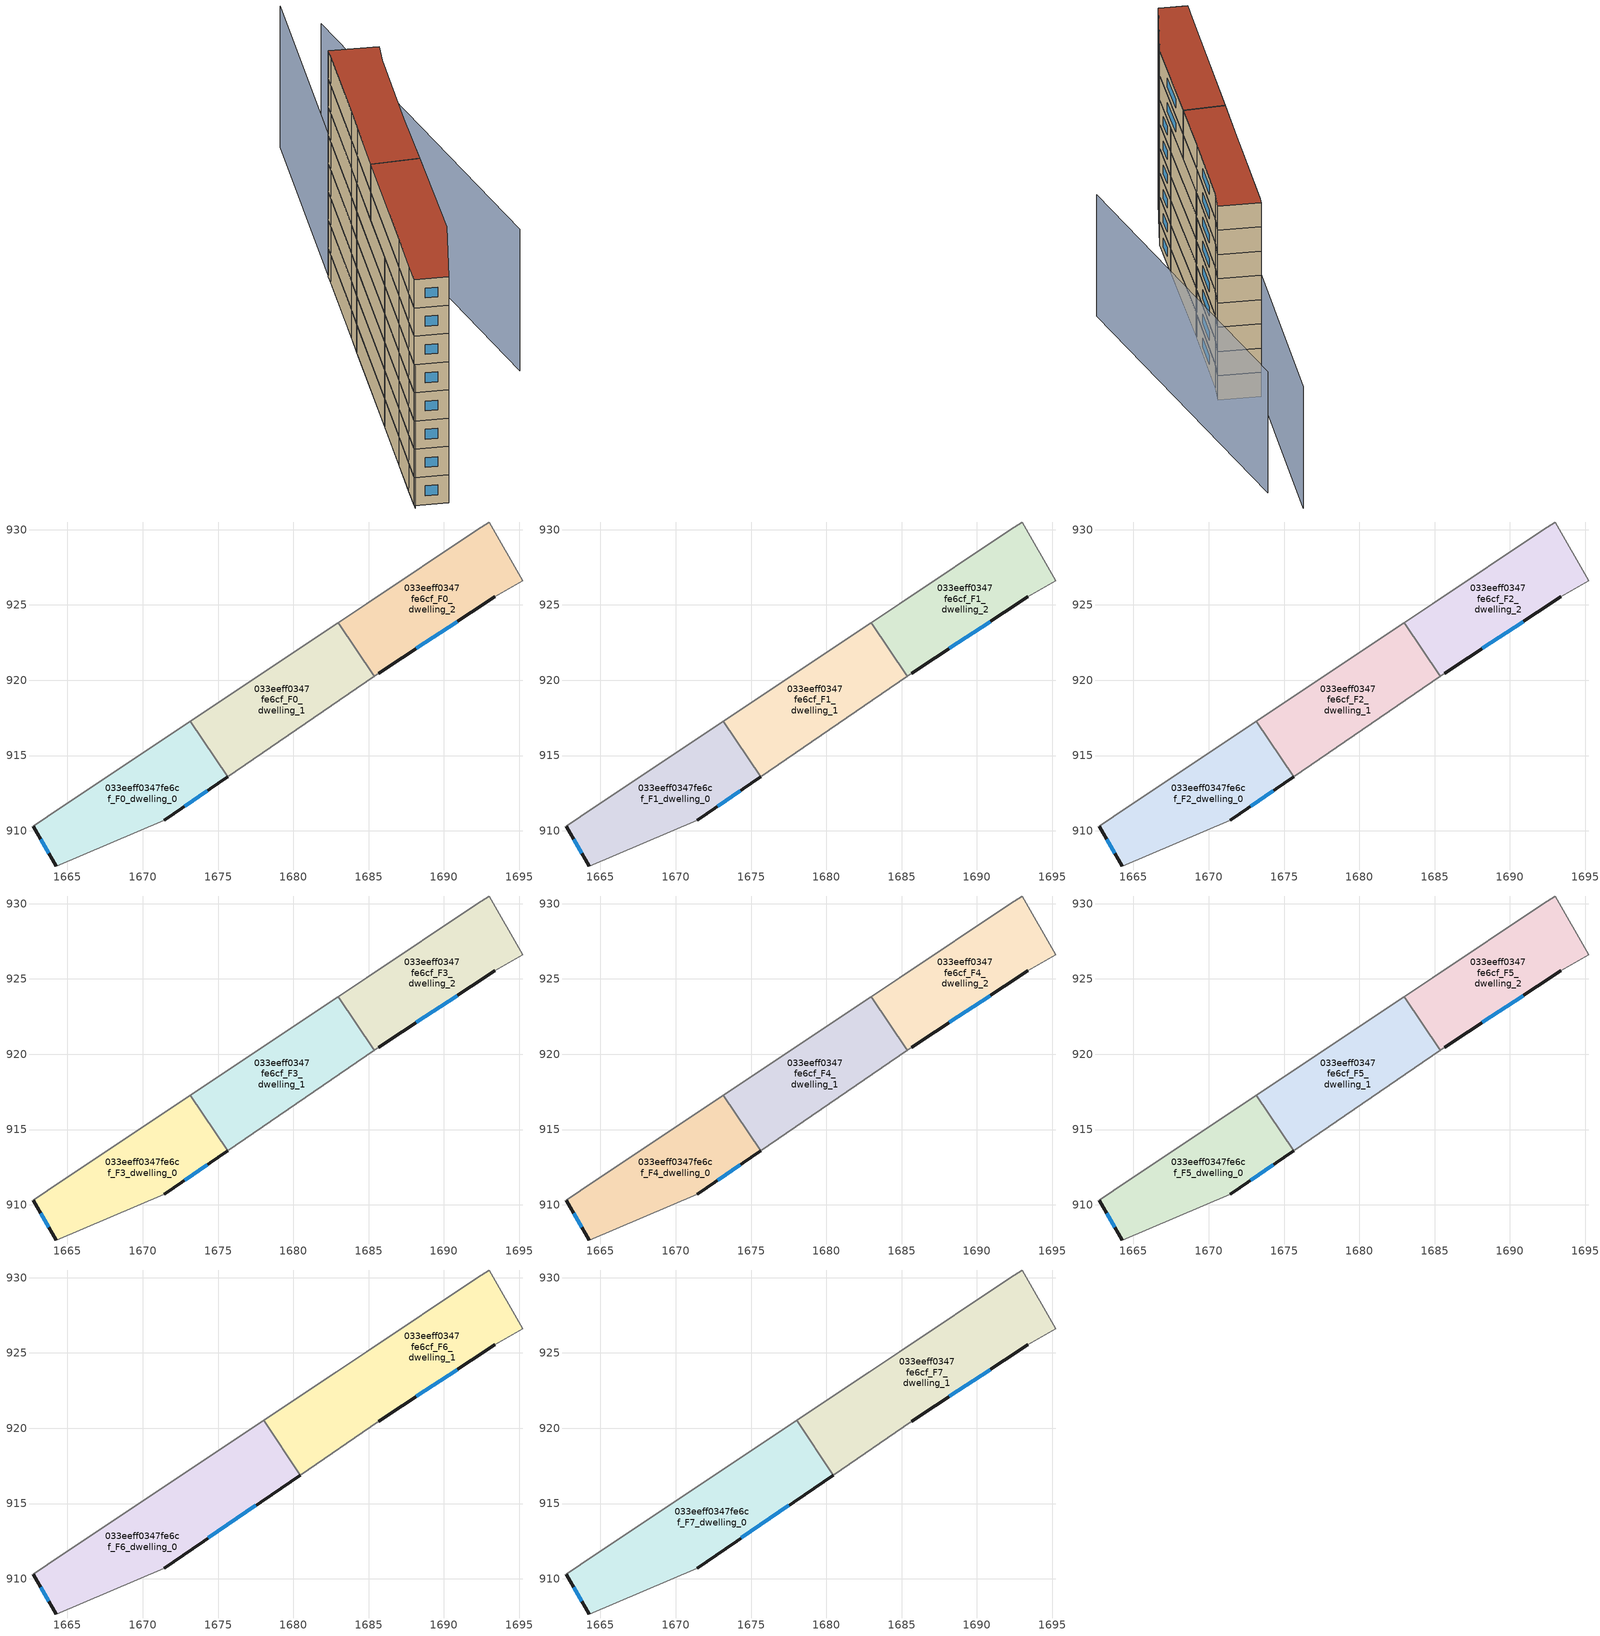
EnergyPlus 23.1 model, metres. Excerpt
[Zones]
033eeff0347fe6cf_F0_dwelling_0
 floor ground (EU_floor_Construction): 1673.15,917.27 1675.66,913.61 1671.42,910.71 1664.25,907.67 1662.72,910.32 1664.6,911.57 1668.04,913.87 z0
 wall outside (EU_wall_Construction): 1671.42,910.71 1675.66,913.61 / 1662.72,910.32 1664.25,907.67 z0:3
 wall adiabatic (EU_wall_Construction): 1673.15,917.27 1668.04,913.87 1664.6,911.57 1662.72,910.32 / 1664.25,907.67 1671.42,910.71 z0:3
 wall to 033eeff0347fe6cf_F0_dwelling_1 (EU_wall_Construction): 1675.66,913.61 1673.15,917.27 z0:3
 window (EU_Window_Construction): 1672.8,911.65 1674.28,912.67 / 1663.22,909.46 1663.76,908.53 z0.98:2.02
033eeff0347fe6cf_F0_dwelling_1
 floor ground (EU_floor_Construction): 1682.97,923.81 1685.39,920.27 1675.66,913.61 1673.15,917.27 z0
 wall to 033eeff0347fe6cf_F0_dwelling_2 (EU_wall_Construction): 1685.39,920.27 1682.97,923.81 z0:3
 wall adiabatic (EU_wall_Construction): 1675.66,913.61 1685.39,920.27 / 1682.97,923.81 1673.15,917.27 z0:3
033eeff0347fe6cf_F0_dwelling_2
 floor ground (EU_floor_Construction): 1693,930.51 1695.24,926.6 1693.38,925.56 1685.66,920.46 1685.39,920.27 1682.97,923.81 1684.86,925.08 1692.21,929.98 z0
 wall outside (EU_wall_Construction): 1685.66,920.46 1693.38,925.56 z0:3
 wall adiabatic (EU_wall_Construction): 1693.38,925.56 1695.24,926.6 1693,930.51 1692.21,929.98 1684.86,925.08 1682.97,923.81 / 1685.39,920.27 1685.66,920.46 z0:3
 window (EU_Window_Construction): 1688.17,922.12 1690.87,923.9 z0.98:2.02
033eeff0347fe6cf_F1_dwelling_0
 floor to 033eeff0347fe6cf_F0_dwelling_0 (EU_floor_Construction): 1673.15,917.27 1675.66,913.61 1671.42,910.71 1664.25,907.67 1662.72,910.32 1664.6,911.57 1668.04,913.87 z3
 wall outside (EU_wall_Construction): 1671.42,910.71 1675.66,913.61 / 1662.72,910.32 1664.25,907.67 z3:6
 wall adiabatic (EU_wall_Construction): 1673.15,917.27 1668.04,913.87 1664.6,911.57 1662.72,910.32 / 1664.25,907.67 1671.42,910.71 z3:6
 wall to 033eeff0347fe6cf_F1_dwelling_1 (EU_wall_Construction): 1675.66,913.61 1673.15,917.27 z3:6
 window (EU_Window_Construction): 1672.8,911.65 1674.28,912.67 / 1663.22,909.46 1663.76,908.53 z3.98:5.02
033eeff0347fe6cf_F1_dwelling_1
 floor to 033eeff0347fe6cf_F0_dwelling_1 (EU_floor_Construction): 1682.97,923.81 1685.39,920.27 1675.66,913.61 1673.15,917.27 z3
 wall to 033eeff0347fe6cf_F1_dwelling_2 (EU_wall_Construction): 1685.39,920.27 1682.97,923.81 z3:6
 wall adiabatic (EU_wall_Construction): 1675.66,913.61 1685.39,920.27 / 1682.97,923.81 1673.15,917.27 z3:6
033eeff0347fe6cf_F1_dwelling_2
 floor to 033eeff0347fe6cf_F0_dwelling_2 (EU_floor_Construction): 1693,930.51 1695.24,926.6 1693.38,925.56 1685.66,920.46 1685.39,920.27 1682.97,923.81 1684.86,925.08 1692.21,929.98 z3
 wall outside (EU_wall_Construction): 1685.66,920.46 1693.38,925.56 z3:6
 wall adiabatic (EU_wall_Construction): 1693.38,925.56 1695.24,926.6 1693,930.51 1692.21,929.98 1684.86,925.08 1682.97,923.81 / 1685.39,920.27 1685.66,920.46 z3:6
 window (EU_Window_Construction): 1688.17,922.12 1690.87,923.9 z3.98:5.02
033eeff0347fe6cf_F2_dwelling_0
 floor to 033eeff0347fe6cf_F1_dwelling_0 (EU_floor_Construction): 1673.15,917.27 1675.66,913.61 1671.42,910.71 1664.25,907.67 1662.72,910.32 1664.6,911.57 1668.04,913.87 z6
 wall outside (EU_wall_Construction): 1671.42,910.71 1675.66,913.61 / 1662.72,910.32 1664.25,907.67 z6:9
 wall adiabatic (EU_wall_Construction): 1673.15,917.27 1668.04,913.87 1664.6,911.57 1662.72,910.32 / 1664.25,907.67 1671.42,910.71 z6:9
 wall to 033eeff0347fe6cf_F2_dwelling_1 (EU_wall_Construction): 1675.66,913.61 1673.15,917.27 z6:9
 window (EU_Window_Construction): 1672.8,911.65 1674.28,912.67 / 1663.22,909.46 1663.76,908.53 z6.98:8.02
033eeff0347fe6cf_F2_dwelling_1
 floor to 033eeff0347fe6cf_F1_dwelling_1 (EU_floor_Construction): 1682.97,923.81 1685.39,920.27 1675.66,913.61 1673.15,917.27 z6
 wall to 033eeff0347fe6cf_F2_dwelling_2 (EU_wall_Construction): 1685.39,920.27 1682.97,923.81 z6:9
 wall adiabatic (EU_wall_Construction): 1675.66,913.61 1685.39,920.27 / 1682.97,923.81 1673.15,917.27 z6:9
033eeff0347fe6cf_F2_dwelling_2
 floor to 033eeff0347fe6cf_F1_dwelling_2 (EU_floor_Construction): 1693,930.51 1695.24,926.6 1693.38,925.56 1685.66,920.46 1685.39,920.27 1682.97,923.81 1684.86,925.08 1692.21,929.98 z6
 wall outside (EU_wall_Construction): 1685.66,920.46 1693.38,925.56 z6:9
 wall adiabatic (EU_wall_Construction): 1693.38,925.56 1695.24,926.6 1693,930.51 1692.21,929.98 1684.86,925.08 1682.97,923.81 / 1685.39,920.27 1685.66,920.46 z6:9
 window (EU_Window_Construction): 1688.17,922.12 1690.87,923.9 z6.98:8.02
033eeff0347fe6cf_F3_dwelling_0
 floor to 033eeff0347fe6cf_F2_dwelling_0 (EU_floor_Construction): 1673.15,917.27 1675.66,913.61 1671.42,910.71 1664.25,907.67 1662.72,910.32 1664.6,911.57 1668.04,913.87 z9
 wall outside (EU_wall_Construction): 1671.42,910.71 1675.66,913.61 / 1662.72,910.32 1664.25,907.67 z9:12
 wall adiabatic (EU_wall_Construction): 1673.15,917.27 1668.04,913.87 1664.6,911.57 1662.72,910.32 / 1664.25,907.67 1671.42,910.71 z9:12
 wall to 033eeff0347fe6cf_F3_dwelling_1 (EU_wall_Construction): 1675.66,913.61 1673.15,917.27 z9:12
 window (EU_Window_Construction): 1672.8,911.65 1674.28,912.67 / 1663.22,909.46 1663.76,908.53 z9.98:11.02
033eeff0347fe6cf_F3_dwelling_1
 floor to 033eeff0347fe6cf_F2_dwelling_1 (EU_floor_Construction): 1682.97,923.81 1685.39,920.27 1675.66,913.61 1673.15,917.27 z9
 wall to 033eeff0347fe6cf_F3_dwelling_2 (EU_wall_Construction): 1685.39,920.27 1682.97,923.81 z9:12
 wall adiabatic (EU_wall_Construction): 1675.66,913.61 1685.39,920.27 / 1682.97,923.81 1673.15,917.27 z9:12
033eeff0347fe6cf_F3_dwelling_2
 floor to 033eeff0347fe6cf_F2_dwelling_2 (EU_floor_Construction): 1693,930.51 1695.24,926.6 1693.38,925.56 1685.66,920.46 1685.39,920.27 1682.97,923.81 1684.86,925.08 1692.21,929.98 z9
 wall outside (EU_wall_Construction): 1685.66,920.46 1693.38,925.56 z9:12
 wall adiabatic (EU_wall_Construction): 1693.38,925.56 1695.24,926.6 1693,930.51 1692.21,929.98 1684.86,925.08 1682.97,923.81 / 1685.39,920.27 1685.66,920.46 z9:12
 window (EU_Window_Construction): 1688.17,922.12 1690.87,923.9 z9.98:11.02
033eeff0347fe6cf_F4_dwelling_0
 floor to 033eeff0347fe6cf_F3_dwelling_0 (EU_floor_Construction): 1673.15,917.27 1675.66,913.61 1671.42,910.71 1664.25,907.67 1662.72,910.32 1664.6,911.57 1668.04,913.87 z12
 wall outside (EU_wall_Construction): 1671.42,910.71 1675.66,913.61 / 1662.72,910.32 1664.25,907.67 z12:15
 wall adiabatic (EU_wall_Construction): 1673.15,917.27 1668.04,913.87 1664.6,911.57 1662.72,910.32 / 1664.25,907.67 1671.42,910.71 z12:15
 wall to 033eeff0347fe6cf_F4_dwelling_1 (EU_wall_Construction): 1675.66,913.61 1673.15,917.27 z12:15
 window (EU_Window_Construction): 1672.8,911.65 1674.28,912.67 / 1663.22,909.46 1663.76,908.53 z12.98:14.02
033eeff0347fe6cf_F4_dwelling_1
 floor to 033eeff0347fe6cf_F3_dwelling_1 (EU_floor_Construction): 1682.97,923.81 1685.39,920.27 1675.66,913.61 1673.15,917.27 z12
 wall to 033eeff0347fe6cf_F4_dwelling_2 (EU_wall_Construction): 1685.39,920.27 1682.97,923.81 z12:15
 wall adiabatic (EU_wall_Construction): 1675.66,913.61 1685.39,920.27 / 1682.97,923.81 1673.15,917.27 z12:15
033eeff0347fe6cf_F4_dwelling_2
 floor to 033eeff0347fe6cf_F3_dwelling_2 (EU_floor_Construction): 1693,930.51 1695.24,926.6 1693.38,925.56 1685.66,920.46 1685.39,920.27 1682.97,923.81 1684.86,925.08 1692.21,929.98 z12
 wall outside (EU_wall_Construction): 1685.66,920.46 1693.38,925.56 z12:15
 wall adiabatic (EU_wall_Construction): 1693.38,925.56 1695.24,926.6 1693,930.51 1692.21,929.98 1684.86,925.08 1682.97,923.81 / 1685.39,920.27 1685.66,920.46 z12:15
 window (EU_Window_Construction): 1688.17,922.12 1690.87,923.9 z12.98:14.02
033eeff0347fe6cf_F5_dwelling_0
 floor to 033eeff0347fe6cf_F4_dwelling_0 (EU_floor_Construction): 1673.15,917.27 1675.66,913.61 1671.42,910.71 1664.25,907.67 1662.72,910.32 1664.6,911.57 1668.04,913.87 z15
 wall outside (EU_wall_Construction): 1671.42,910.71 1675.66,913.61 / 1662.72,910.32 1664.25,907.67 z15:18
 wall adiabatic (EU_wall_Construction): 1673.15,917.27 1668.04,913.87 1664.6,911.57 1662.72,910.32 / 1664.25,907.67 1671.42,910.71 z15:18
 wall to 033eeff0347fe6cf_F5_dwelling_1 (EU_wall_Construction): 1675.66,913.61 1673.15,917.27 z15:18
 window (EU_Window_Construction): 1672.8,911.65 1674.28,912.67 / 1663.22,909.46 1663.76,908.53 z15.98:17.02
033eeff0347fe6cf_F5_dwelling_1
 floor to 033eeff0347fe6cf_F4_dwelling_1 (EU_floor_Construction): 1682.97,923.81 1685.39,920.27 1675.66,913.61 1673.15,917.27 z15
 wall to 033eeff0347fe6cf_F5_dwelling_2 (EU_wall_Construction): 1685.39,920.27 1682.97,923.81 z15:18
 wall adiabatic (EU_wall_Construction): 1675.66,913.61 1685.39,920.27 / 1682.97,923.81 1673.15,917.27 z15:18
033eeff0347fe6cf_F5_dwelling_2
 floor to 033eeff0347fe6cf_F4_dwelling_2 (EU_floor_Construction): 1693,930.51 1695.24,926.6 1693.38,925.56 1685.66,920.46 1685.39,920.27 1682.97,923.81 1684.86,925.08 1692.21,929.98 z15
 wall outside (EU_wall_Construction): 1685.66,920.46 1693.38,925.56 z15:18
 wall adiabatic (EU_wall_Construction): 1693.38,925.56 1695.24,926.6 1693,930.51 1692.21,929.98 1684.86,925.08 1682.97,923.81 / 1685.39,920.27 1685.66,920.46 z15:18
 window (EU_Window_Construction): 1688.17,922.12 1690.87,923.9 z15.98:17.02
033eeff0347fe6cf_F6_dwelling_0
 floor to 033eeff0347fe6cf_F5_dwelling_0 (EU_floor_Construction): 1673.15,917.27 1675.66,913.61 1671.42,910.71 1664.25,907.67 1662.72,910.32 1664.6,911.57 1668.04,913.87 z18
 floor to 033eeff0347fe6cf_F5_dwelling_1 (EU_floor_Construction): 1678.04,920.53 1680.46,916.9 1675.66,913.61 1673.15,917.27 z18
 wall outside (EU_wall_Construction): 1671.42,910.71 1680.46,916.89 / 1662.72,910.32 1664.25,907.67 z18:21
 wall adiabatic (EU_wall_Construction): 1678.04,920.53 1668.04,913.87 1664.6,911.57 1662.72,910.32 / 1664.25,907.67 1671.42,910.71 z18:21
 wall to 033eeff0347fe6cf_F6_dwelling_1 (EU_wall_Construction): 1680.46,916.89 1678.04,920.53 z18:21
 window (EU_Window_Construction): 1674.36,912.72 1677.52,914.88 / 1663.22,909.46 1663.76,908.53 z18.98:20.02
033eeff0347fe6cf_F6_dwelling_1
 floor to 033eeff0347fe6cf_F5_dwelling_1 (EU_floor_Construction): 1682.97,923.81 1685.39,920.27 1680.46,916.9 1678.04,920.53 1682.89,923.76 1682.91,923.77 z18
 floor to 033eeff0347fe6cf_F5_dwelling_2 (EU_floor_Construction): 1693,930.51 1695.24,926.6 1693.38,925.56 1685.66,920.46 1685.39,920.27 1682.97,923.81 1684.86,925.08 1692.21,929.98 z18
 wall outside (EU_wall_Construction): 1685.66,920.46 1693.38,925.56 z18:21
 wall adiabatic (EU_wall_Construction): 1693.38,925.56 1695.24,926.6 1693,930.51 1692.21,929.98 1684.86,925.08 1682.89,923.76 1678.04,920.53 / 1680.46,916.89 1685.66,920.46 z18:21
 window (EU_Window_Construction): 1688.17,922.12 1690.87,923.9 z18.98:20.02
033eeff0347fe6cf_F7_dwelling_0
 floor to 033eeff0347fe6cf_F6_dwelling_0 (EU_floor_Construction): 1678.04,920.53 1680.46,916.89 1671.42,910.71 1664.25,907.67 1662.72,910.32 1664.6,911.57 1668.04,913.87 z21
 wall outside (EU_wall_Construction): 1671.42,910.71 1680.46,916.89 / 1662.72,910.32 1664.25,907.67 z21:24
 wall adiabatic (EU_wall_Construction): 1678.04,920.53 1668.04,913.87 1664.6,911.57 1662.72,910.32 / 1664.25,907.67 1671.42,910.71 z21:24
 wall to 033eeff0347fe6cf_F7_dwelling_1 (EU_wall_Construction): 1680.46,916.89 1678.04,920.53 z21:24
 window (EU_Window_Construction): 1674.36,912.72 1677.52,914.88 / 1663.22,909.46 1663.76,908.53 z21.98:23.02
 roof outside (EU_roof_Construction): 1680.46,916.89 1678.04,920.53 1668.04,913.87 1664.6,911.57 1662.72,910.32 1664.25,907.67 1671.42,910.71 z24
033eeff0347fe6cf_F7_dwelling_1
 floor to 033eeff0347fe6cf_F6_dwelling_1 (EU_floor_Construction): 1693,930.51 1695.24,926.6 1693.38,925.56 1685.66,920.46 1680.46,916.89 1678.04,920.53 1682.89,923.76 1684.86,925.08 1692.21,929.98 z21
 wall outside (EU_wall_Construction): 1685.66,920.46 1693.38,925.56 z21:24
 wall adiabatic (EU_wall_Construction): 1693.38,925.56 1695.24,926.6 1693,930.51 1692.21,929.98 1684.86,925.08 1682.89,923.76 1678.04,920.53 / 1680.46,916.89 1685.66,920.46 z21:24
 window (EU_Window_Construction): 1688.17,922.12 1690.87,923.9 z21.98:23.02
 roof outside (EU_roof_Construction): 1693.38,925.56 1695.24,926.6 1693,930.51 1692.21,929.98 1684.86,925.08 1682.89,923.76 1678.04,920.53 1680.46,916.89 1685.66,920.46 z24
shading: 1674.59,912.88 1687.91,921.99 / 1685.68,909.49 1708.96,937.57 / 1710.17,941.93 1662.43,910.12 z0:15
[Building]
EU S2 Campaign: North Axis=0; Terrain=City; Solar Distribution=FullExterior
[Site:Location]
Bologna: Latitude=44.5; Longitude=11.25; Time Zone=1; Elevation=37
[SizingPeriod:WeatherFileDays]
AnnualSizingPeriod: Begin Month=1; Begin Day of Month=1; End Month=12; End Day of Month=31; Day of Week for Start Day=Monday; Use Weather File Daylight Saving Period=No; Use Weather File Rain and Snow Indicators=No
[MATERIAL]
EU_InternalMass_Material: Roughness=MediumRough; Thickness=0.1; Conductivity=1; Density=1800; Specific Heat=900; Thermal Absorptance=0.9; Solar Absorptance=0.7; Visible Absorptance=0.7
[MATERIAL:NOMASS] Roughness=MediumRough; Thermal Absorptance=0.9; Solar Absorptance=0.7; Visible Absorptance=0.7
Name | Thermal Resistance
EU_wall_NoMass | 0.905828
EU_roof_NoMass | 0.37593
EU_floor_NoMass | 0.67114
[WINDOWMATERIAL:SIMPLEGLAZINGSYSTEM]
EU_Window_SimpleGlazing: UFactor=4.52486; Solar Heat Gain Coefficient=0.85; Visible Transmittance=0.85
[CONSTRUCTION]
EU_wall_Construction: EU_wall_NoMass
EU_roof_Construction: EU_roof_NoMass
EU_floor_Construction: EU_floor_NoMass
EU_Window_Construction: EU_Window_SimpleGlazing
EU_InternalMass_Construction: EU_InternalMass_Material
[ZONE] Type=1; Multiplier=1; Ceiling Height=autocalculate; Floor Area=autocalculate; Part of Total Floor Area=Yes
Name | Volume
033eeff0347fe6cf_F0_dwelling_0; 033eeff0347fe6cf_F1_dwelling_0; 033eeff0347fe6cf_F2_dwelling_0; 033eeff0347fe6cf_F3_dwelling_0; 033eeff0347fe6cf_F4_dwelling_0; 033eeff0347fe6cf_F5_dwelling_0 | 154.315
033eeff0347fe6cf_F6_dwelling_0; 033eeff0347fe6cf_F7_dwelling_0 | 231.458
033eeff0347fe6cf_F0_dwelling_1; 033eeff0347fe6cf_F1_dwelling_1; 033eeff0347fe6cf_F2_dwelling_1; 033eeff0347fe6cf_F3_dwelling_1; 033eeff0347fe6cf_F4_dwelling_1; 033eeff0347fe6cf_F5_dwelling_1 | 154.299
033eeff0347fe6cf_F6_dwelling_1; 033eeff0347fe6cf_F7_dwelling_1 | 231.469
033eeff0347fe6cf_F0_dwelling_2; 033eeff0347fe6cf_F1_dwelling_2; 033eeff0347fe6cf_F2_dwelling_2; 033eeff0347fe6cf_F3_dwelling_2; 033eeff0347fe6cf_F4_dwelling_2; 033eeff0347fe6cf_F5_dwelling_2 | 154.31
[INTERNALMASS] Construction=EU_InternalMass_Construction
Name | Zone or ZoneList | Surface Area
033eeff0347fe6cf_F0_dwelling_0_EU_InternalMass | 033eeff0347fe6cf_F0_dwelling_0 | 51.4382
033eeff0347fe6cf_F0_dwelling_1_EU_InternalMass | 033eeff0347fe6cf_F0_dwelling_1 | 51.4327
033eeff0347fe6cf_F0_dwelling_2_EU_InternalMass | 033eeff0347fe6cf_F0_dwelling_2 | 51.4366
033eeff0347fe6cf_F1_dwelling_0_EU_InternalMass | 033eeff0347fe6cf_F1_dwelling_0 | 51.4382
033eeff0347fe6cf_F1_dwelling_1_EU_InternalMass | 033eeff0347fe6cf_F1_dwelling_1 | 51.4327
033eeff0347fe6cf_F1_dwelling_2_EU_InternalMass | 033eeff0347fe6cf_F1_dwelling_2 | 51.4366
033eeff0347fe6cf_F2_dwelling_0_EU_InternalMass | 033eeff0347fe6cf_F2_dwelling_0 | 51.4382
033eeff0347fe6cf_F2_dwelling_1_EU_InternalMass | 033eeff0347fe6cf_F2_dwelling_1 | 51.4327
033eeff0347fe6cf_F2_dwelling_2_EU_InternalMass | 033eeff0347fe6cf_F2_dwelling_2 | 51.4366
033eeff0347fe6cf_F3_dwelling_0_EU_InternalMass | 033eeff0347fe6cf_F3_dwelling_0 | 51.4382
033eeff0347fe6cf_F3_dwelling_1_EU_InternalMass | 033eeff0347fe6cf_F3_dwelling_1 | 51.4327
033eeff0347fe6cf_F3_dwelling_2_EU_InternalMass | 033eeff0347fe6cf_F3_dwelling_2 | 51.4366
033eeff0347fe6cf_F4_dwelling_0_EU_InternalMass | 033eeff0347fe6cf_F4_dwelling_0 | 51.4382
033eeff0347fe6cf_F4_dwelling_1_EU_InternalMass | 033eeff0347fe6cf_F4_dwelling_1 | 51.4327
033eeff0347fe6cf_F4_dwelling_2_EU_InternalMass | 033eeff0347fe6cf_F4_dwelling_2 | 51.4366
033eeff0347fe6cf_F5_dwelling_0_EU_InternalMass | 033eeff0347fe6cf_F5_dwelling_0 | 51.4382
033eeff0347fe6cf_F5_dwelling_1_EU_InternalMass | 033eeff0347fe6cf_F5_dwelling_1 | 51.4327
033eeff0347fe6cf_F5_dwelling_2_EU_InternalMass | 033eeff0347fe6cf_F5_dwelling_2 | 51.4366
033eeff0347fe6cf_F6_dwelling_0_EU_InternalMass | 033eeff0347fe6cf_F6_dwelling_0 | 77.153
033eeff0347fe6cf_F6_dwelling_1_EU_InternalMass | 033eeff0347fe6cf_F6_dwelling_1 | 77.1562
033eeff0347fe6cf_F7_dwelling_0_EU_InternalMass | 033eeff0347fe6cf_F7_dwelling_0 | 77.153
033eeff0347fe6cf_F7_dwelling_1_EU_InternalMass | 033eeff0347fe6cf_F7_dwelling_1 | 77.1562
[OTHEREQUIPMENT] Fuel Type=Electricity; Design Level Calculation Method=Watts/Area; Power per Zone Floor Area=1; Fraction Latent=0; Fraction Radiant=0; Fraction Lost=0; Carbon Dioxide Generation Rate=0; EndUse Subcategory=EU_Step8_InternalGains
Name | Zone or ZoneList or Space or SpaceList | Schedule
EU_Step8_InternalGain_033eeff0347fe6cf_F0_dwelling_0_f000 | 033eeff0347fe6cf_F0_dwelling_0 | EU_Step8_GainSchedule_033eeff0347fe6cf_F0_dwelling_0_f000
EU_Step8_InternalGain_033eeff0347fe6cf_F0_dwelling_1_f000 | 033eeff0347fe6cf_F0_dwelling_1 | EU_Step8_GainSchedule_033eeff0347fe6cf_F0_dwelling_1_f000
EU_Step8_InternalGain_033eeff0347fe6cf_F0_dwelling_2_f000 | 033eeff0347fe6cf_F0_dwelling_2 | EU_Step8_GainSchedule_033eeff0347fe6cf_F0_dwelling_2_f000
EU_Step8_InternalGain_033eeff0347fe6cf_F1_dwelling_0_f000 | 033eeff0347fe6cf_F1_dwelling_0 | EU_Step8_GainSchedule_033eeff0347fe6cf_F1_dwelling_0_f000
EU_Step8_InternalGain_033eeff0347fe6cf_F1_dwelling_1_f000 | 033eeff0347fe6cf_F1_dwelling_1 | EU_Step8_GainSchedule_033eeff0347fe6cf_F1_dwelling_1_f000
EU_Step8_InternalGain_033eeff0347fe6cf_F1_dwelling_2_f000 | 033eeff0347fe6cf_F1_dwelling_2 | EU_Step8_GainSchedule_033eeff0347fe6cf_F1_dwelling_2_f000
EU_Step8_InternalGain_033eeff0347fe6cf_F2_dwelling_0_f000 | 033eeff0347fe6cf_F2_dwelling_0 | EU_Step8_GainSchedule_033eeff0347fe6cf_F2_dwelling_0_f000
EU_Step8_InternalGain_033eeff0347fe6cf_F2_dwelling_1_f000 | 033eeff0347fe6cf_F2_dwelling_1 | EU_Step8_GainSchedule_033eeff0347fe6cf_F2_dwelling_1_f000
EU_Step8_InternalGain_033eeff0347fe6cf_F2_dwelling_2_f000 | 033eeff0347fe6cf_F2_dwelling_2 | EU_Step8_GainSchedule_033eeff0347fe6cf_F2_dwelling_2_f000
EU_Step8_InternalGain_033eeff0347fe6cf_F3_dwelling_0_f000 | 033eeff0347fe6cf_F3_dwelling_0 | EU_Step8_GainSchedule_033eeff0347fe6cf_F3_dwelling_0_f000
EU_Step8_InternalGain_033eeff0347fe6cf_F3_dwelling_1_f000 | 033eeff0347fe6cf_F3_dwelling_1 | EU_Step8_GainSchedule_033eeff0347fe6cf_F3_dwelling_1_f000
EU_Step8_InternalGain_033eeff0347fe6cf_F3_dwelling_2_f000 | 033eeff0347fe6cf_F3_dwelling_2 | EU_Step8_GainSchedule_033eeff0347fe6cf_F3_dwelling_2_f000
EU_Step8_InternalGain_033eeff0347fe6cf_F4_dwelling_0_f000 | 033eeff0347fe6cf_F4_dwelling_0 | EU_Step8_GainSchedule_033eeff0347fe6cf_F4_dwelling_0_f000
EU_Step8_InternalGain_033eeff0347fe6cf_F4_dwelling_1_f000 | 033eeff0347fe6cf_F4_dwelling_1 | EU_Step8_GainSchedule_033eeff0347fe6cf_F4_dwelling_1_f000
EU_Step8_InternalGain_033eeff0347fe6cf_F4_dwelling_2_f000 | 033eeff0347fe6cf_F4_dwelling_2 | EU_Step8_GainSchedule_033eeff0347fe6cf_F4_dwelling_2_f000
EU_Step8_InternalGain_033eeff0347fe6cf_F5_dwelling_0_f000 | 033eeff0347fe6cf_F5_dwelling_0 | EU_Step8_GainSchedule_033eeff0347fe6cf_F5_dwelling_0_f000
EU_Step8_InternalGain_033eeff0347fe6cf_F5_dwelling_1_f000 | 033eeff0347fe6cf_F5_dwelling_1 | EU_Step8_GainSchedule_033eeff0347fe6cf_F5_dwelling_1_f000
EU_Step8_InternalGain_033eeff0347fe6cf_F5_dwelling_2_f000 | 033eeff0347fe6cf_F5_dwelling_2 | EU_Step8_GainSchedule_033eeff0347fe6cf_F5_dwelling_2_f000
EU_Step8_InternalGain_033eeff0347fe6cf_F6_dwelling_0_f000 | 033eeff0347fe6cf_F6_dwelling_0 | EU_Step8_GainSchedule_033eeff0347fe6cf_F6_dwelling_0_f000
EU_Step8_InternalGain_033eeff0347fe6cf_F6_dwelling_1_f000 | 033eeff0347fe6cf_F6_dwelling_1 | EU_Step8_GainSchedule_033eeff0347fe6cf_F6_dwelling_1_f000
EU_Step8_InternalGain_033eeff0347fe6cf_F7_dwelling_0_f000 | 033eeff0347fe6cf_F7_dwelling_0 | EU_Step8_GainSchedule_033eeff0347fe6cf_F7_dwelling_0_f000
EU_Step8_InternalGain_033eeff0347fe6cf_F7_dwelling_1_f000 | 033eeff0347fe6cf_F7_dwelling_1 | EU_Step8_GainSchedule_033eeff0347fe6cf_F7_dwelling_1_f000
[ZONEVENTILATION:DESIGNFLOWRATE] Schedule=EU_AlwaysOn; Design Flow Rate Calculation Method=AirChanges/Hour; Air Changes per Hour=0.73129; Ventilation Type=Natural; Fan Pressure Rise=0; Fan Total Efficiency=1; Constant Term Coefficient=1; Temperature Term Coefficient=0; Velocity Term Coefficient=0; Velocity Squared Term Coefficient=0; Minimum Indoor Temperature=-100; Maximum Indoor Temperature=100; Delta Temperature=-100; Minimum Outdoor Temperature=-100; Maximum Outdoor Temperature=100; Maximum Wind Speed=40
Name | Zone or ZoneList or Space or SpaceList
EU_ConstantAir_033eeff0347fe6cf_F0_dwelling_0 | 033eeff0347fe6cf_F0_dwelling_0
EU_ConstantAir_033eeff0347fe6cf_F0_dwelling_1 | 033eeff0347fe6cf_F0_dwelling_1
EU_ConstantAir_033eeff0347fe6cf_F0_dwelling_2 | 033eeff0347fe6cf_F0_dwelling_2
EU_ConstantAir_033eeff0347fe6cf_F1_dwelling_0 | 033eeff0347fe6cf_F1_dwelling_0
EU_ConstantAir_033eeff0347fe6cf_F1_dwelling_1 | 033eeff0347fe6cf_F1_dwelling_1
EU_ConstantAir_033eeff0347fe6cf_F1_dwelling_2 | 033eeff0347fe6cf_F1_dwelling_2
EU_ConstantAir_033eeff0347fe6cf_F2_dwelling_0 | 033eeff0347fe6cf_F2_dwelling_0
EU_ConstantAir_033eeff0347fe6cf_F2_dwelling_1 | 033eeff0347fe6cf_F2_dwelling_1
EU_ConstantAir_033eeff0347fe6cf_F2_dwelling_2 | 033eeff0347fe6cf_F2_dwelling_2
EU_ConstantAir_033eeff0347fe6cf_F3_dwelling_0 | 033eeff0347fe6cf_F3_dwelling_0
EU_ConstantAir_033eeff0347fe6cf_F3_dwelling_1 | 033eeff0347fe6cf_F3_dwelling_1
EU_ConstantAir_033eeff0347fe6cf_F3_dwelling_2 | 033eeff0347fe6cf_F3_dwelling_2
EU_ConstantAir_033eeff0347fe6cf_F4_dwelling_0 | 033eeff0347fe6cf_F4_dwelling_0
EU_ConstantAir_033eeff0347fe6cf_F4_dwelling_1 | 033eeff0347fe6cf_F4_dwelling_1
EU_ConstantAir_033eeff0347fe6cf_F4_dwelling_2 | 033eeff0347fe6cf_F4_dwelling_2
EU_ConstantAir_033eeff0347fe6cf_F5_dwelling_0 | 033eeff0347fe6cf_F5_dwelling_0
EU_ConstantAir_033eeff0347fe6cf_F5_dwelling_1 | 033eeff0347fe6cf_F5_dwelling_1
EU_ConstantAir_033eeff0347fe6cf_F5_dwelling_2 | 033eeff0347fe6cf_F5_dwelling_2
EU_ConstantAir_033eeff0347fe6cf_F6_dwelling_0 | 033eeff0347fe6cf_F6_dwelling_0
EU_ConstantAir_033eeff0347fe6cf_F6_dwelling_1 | 033eeff0347fe6cf_F6_dwelling_1
EU_ConstantAir_033eeff0347fe6cf_F7_dwelling_0 | 033eeff0347fe6cf_F7_dwelling_0
EU_ConstantAir_033eeff0347fe6cf_F7_dwelling_1 | 033eeff0347fe6cf_F7_dwelling_1
[HVACTEMPLATE:THERMOSTAT] Constant Heating Setpoint=20; Constant Cooling Setpoint=50
EU_HeatOnly_033eeff0347fe6cf_F0_dwelling_0; EU_HeatOnly_033eeff0347fe6cf_F0_dwelling_1; EU_HeatOnly_033eeff0347fe6cf_F0_dwelling_2; EU_HeatOnly_033eeff0347fe6cf_F1_dwelling_0; EU_HeatOnly_033eeff0347fe6cf_F1_dwelling_1; EU_HeatOnly_033eeff0347fe6cf_F1_dwelling_2; EU_HeatOnly_033eeff0347fe6cf_F2_dwelling_0; EU_HeatOnly_033eeff0347fe6cf_F2_dwelling_1; EU_HeatOnly_033eeff0347fe6cf_F2_dwelling_2; EU_HeatOnly_033eeff0347fe6cf_F3_dwelling_0; EU_HeatOnly_033eeff0347fe6cf_F3_dwelling_1; EU_HeatOnly_033eeff0347fe6cf_F3_dwelling_2; EU_HeatOnly_033eeff0347fe6cf_F4_dwelling_0; EU_HeatOnly_033eeff0347fe6cf_F4_dwelling_1; EU_HeatOnly_033eeff0347fe6cf_F4_dwelling_2; EU_HeatOnly_033eeff0347fe6cf_F5_dwelling_0; EU_HeatOnly_033eeff0347fe6cf_F5_dwelling_1; EU_HeatOnly_033eeff0347fe6cf_F5_dwelling_2; EU_HeatOnly_033eeff0347fe6cf_F6_dwelling_0; EU_HeatOnly_033eeff0347fe6cf_F6_dwelling_1; EU_HeatOnly_033eeff0347fe6cf_F7_dwelling_0; EU_HeatOnly_033eeff0347fe6cf_F7_dwelling_1
[HVACTEMPLATE:ZONE:IDEALLOADSAIRSYSTEM] System Availability Schedule=EU_AlwaysOn; Maximum Heating Supply Air Temperature=50; Minimum Cooling Supply Air Temperature=13; Maximum Heating Supply Air Humidity Ratio=0.0156; Minimum Cooling Supply Air Humidity Ratio=0.0077; Heating Limit=NoLimit; Cooling Limit=NoLimit; Heating Availability Schedule=EU_AlwaysOn; Cooling Availability Schedule=EU_CoolingOff; Dehumidification Control Type=ConstantSensibleHeatRatio; Cooling Sensible Heat Ratio=0.7; Dehumidification Setpoint=60; Humidification Control Type=None; Humidification Setpoint=30; Outdoor Air Method=None; Outdoor Air Flow Rate per Person=0.00944; Outdoor Air Flow Rate per Zone Floor Area=0; Outdoor Air Flow Rate per Zone=0; Demand Controlled Ventilation Type=None; Outdoor Air Economizer Type=NoEconomizer; Heat Recovery Type=None; Sensible Heat Recovery Effectiveness=0.7; Latent Heat Recovery Effectiveness=0.65
Name | Template Thermostat
033eeff0347fe6cf_F0_dwelling_0 | EU_HeatOnly_033eeff0347fe6cf_F0_dwelling_0
033eeff0347fe6cf_F0_dwelling_1 | EU_HeatOnly_033eeff0347fe6cf_F0_dwelling_1
033eeff0347fe6cf_F0_dwelling_2 | EU_HeatOnly_033eeff0347fe6cf_F0_dwelling_2
033eeff0347fe6cf_F1_dwelling_0 | EU_HeatOnly_033eeff0347fe6cf_F1_dwelling_0
033eeff0347fe6cf_F1_dwelling_1 | EU_HeatOnly_033eeff0347fe6cf_F1_dwelling_1
033eeff0347fe6cf_F1_dwelling_2 | EU_HeatOnly_033eeff0347fe6cf_F1_dwelling_2
033eeff0347fe6cf_F2_dwelling_0 | EU_HeatOnly_033eeff0347fe6cf_F2_dwelling_0
033eeff0347fe6cf_F2_dwelling_1 | EU_HeatOnly_033eeff0347fe6cf_F2_dwelling_1
033eeff0347fe6cf_F2_dwelling_2 | EU_HeatOnly_033eeff0347fe6cf_F2_dwelling_2
033eeff0347fe6cf_F3_dwelling_0 | EU_HeatOnly_033eeff0347fe6cf_F3_dwelling_0
033eeff0347fe6cf_F3_dwelling_1 | EU_HeatOnly_033eeff0347fe6cf_F3_dwelling_1
033eeff0347fe6cf_F3_dwelling_2 | EU_HeatOnly_033eeff0347fe6cf_F3_dwelling_2
033eeff0347fe6cf_F4_dwelling_0 | EU_HeatOnly_033eeff0347fe6cf_F4_dwelling_0
033eeff0347fe6cf_F4_dwelling_1 | EU_HeatOnly_033eeff0347fe6cf_F4_dwelling_1
033eeff0347fe6cf_F4_dwelling_2 | EU_HeatOnly_033eeff0347fe6cf_F4_dwelling_2
033eeff0347fe6cf_F5_dwelling_0 | EU_HeatOnly_033eeff0347fe6cf_F5_dwelling_0
033eeff0347fe6cf_F5_dwelling_1 | EU_HeatOnly_033eeff0347fe6cf_F5_dwelling_1
033eeff0347fe6cf_F5_dwelling_2 | EU_HeatOnly_033eeff0347fe6cf_F5_dwelling_2
033eeff0347fe6cf_F6_dwelling_0 | EU_HeatOnly_033eeff0347fe6cf_F6_dwelling_0
033eeff0347fe6cf_F6_dwelling_1 | EU_HeatOnly_033eeff0347fe6cf_F6_dwelling_1
033eeff0347fe6cf_F7_dwelling_0 | EU_HeatOnly_033eeff0347fe6cf_F7_dwelling_0
033eeff0347fe6cf_F7_dwelling_1 | EU_HeatOnly_033eeff0347fe6cf_F7_dwelling_1
[SIZING:ZONE] Zone Cooling Design Supply Air Temperature Input Method=SupplyAirTemperature; Zone Cooling Design Supply Air Temperature=13; Zone Heating Design Supply Air Temperature Input Method=SupplyAirTemperature; Zone Heating Design Supply Air Temperature=50; Zone Cooling Design Supply Air Humidity Ratio=0.008; Zone Heating Design Supply Air Humidity Ratio=0.008; Cooling Design Air Flow Method=DesignDay; Cooling Design Air Flow Rate=0; Cooling Minimum Air Flow per Zone Floor Area=0.000762; Cooling Minimum Air Flow=0; Cooling Minimum Air Flow Fraction=0.2; Heating Design Air Flow Method=DesignDay; Heating Design Air Flow Rate=0; Heating Maximum Air Flow per Zone Floor Area=0.002032; Heating Maximum Air Flow=0.141576; Heating Maximum Air Flow Fraction=0.3; Account for Dedicated Outdoor Air System=No; Dedicated Outdoor Air System Control Strategy=NeutralSupplyAir; Dedicated Outdoor Air Low Setpoint Temperature for Design=autosize; Dedicated Outdoor Air High Setpoint Temperature for Design=autosize; Zone Load Sizing Method=Sensible Load Only No Latent Load; Zone Latent Cooling Design Supply Air Humidity Ratio Input Method=HumidityRatioDifference; Zone Cooling Design Supply Air Humidity Ratio Difference=0.005; Zone Latent Heating Design Supply Air Humidity Ratio Input Method=HumidityRatioDifference; Zone Humidification Design Supply Air Humidity Ratio Difference=0.005
033eeff0347fe6cf_F0_dwelling_0; 033eeff0347fe6cf_F0_dwelling_1; 033eeff0347fe6cf_F0_dwelling_2; 033eeff0347fe6cf_F1_dwelling_0; 033eeff0347fe6cf_F1_dwelling_1; 033eeff0347fe6cf_F1_dwelling_2; 033eeff0347fe6cf_F2_dwelling_0; 033eeff0347fe6cf_F2_dwelling_1; 033eeff0347fe6cf_F2_dwelling_2; 033eeff0347fe6cf_F3_dwelling_0; 033eeff0347fe6cf_F3_dwelling_1; 033eeff0347fe6cf_F3_dwelling_2; 033eeff0347fe6cf_F4_dwelling_0; 033eeff0347fe6cf_F4_dwelling_1; 033eeff0347fe6cf_F4_dwelling_2; 033eeff0347fe6cf_F5_dwelling_0; 033eeff0347fe6cf_F5_dwelling_1; 033eeff0347fe6cf_F5_dwelling_2; 033eeff0347fe6cf_F6_dwelling_0; 033eeff0347fe6cf_F6_dwelling_1; 033eeff0347fe6cf_F7_dwelling_0; 033eeff0347fe6cf_F7_dwelling_1
[SCHEDULE:CONSTANT]
Name | Hourly Value
EU_AlwaysOn | 1
EU_CoolingOff | 0
[SCHEDULE:FILE] Column Number=1; Rows to Skip at Top=0; Number of Hours of Data=8760; Column Separator=Comma; Interpolate to Timestep=No; Minutes per Item=60; Adjust Schedule for Daylight Savings=Yes
Name | File
EU_Step8_GainSchedule_033eeff0347fe6cf_F0_dwelling_0_f000 | ../../schedules/033eeff0347fe6cf/033eeff0347fe6cf_F0_dwelling_0_f000_gain.csv
EU_Step8_GainSchedule_033eeff0347fe6cf_F0_dwelling_1_f000 | ../../schedules/033eeff0347fe6cf/033eeff0347fe6cf_F0_dwelling_1_f000_gain.csv
EU_Step8_GainSchedule_033eeff0347fe6cf_F0_dwelling_2_f000 | ../../schedules/033eeff0347fe6cf/033eeff0347fe6cf_F0_dwelling_2_f000_gain.csv
EU_Step8_GainSchedule_033eeff0347fe6cf_F1_dwelling_0_f000 | ../../schedules/033eeff0347fe6cf/033eeff0347fe6cf_F1_dwelling_0_f000_gain.csv
EU_Step8_GainSchedule_033eeff0347fe6cf_F1_dwelling_1_f000 | ../../schedules/033eeff0347fe6cf/033eeff0347fe6cf_F1_dwelling_1_f000_gain.csv
EU_Step8_GainSchedule_033eeff0347fe6cf_F1_dwelling_2_f000 | ../../schedules/033eeff0347fe6cf/033eeff0347fe6cf_F1_dwelling_2_f000_gain.csv
EU_Step8_GainSchedule_033eeff0347fe6cf_F2_dwelling_0_f000 | ../../schedules/033eeff0347fe6cf/033eeff0347fe6cf_F2_dwelling_0_f000_gain.csv
EU_Step8_GainSchedule_033eeff0347fe6cf_F2_dwelling_1_f000 | ../../schedules/033eeff0347fe6cf/033eeff0347fe6cf_F2_dwelling_1_f000_gain.csv
EU_Step8_GainSchedule_033eeff0347fe6cf_F2_dwelling_2_f000 | ../../schedules/033eeff0347fe6cf/033eeff0347fe6cf_F2_dwelling_2_f000_gain.csv
EU_Step8_GainSchedule_033eeff0347fe6cf_F3_dwelling_0_f000 | ../../schedules/033eeff0347fe6cf/033eeff0347fe6cf_F3_dwelling_0_f000_gain.csv
EU_Step8_GainSchedule_033eeff0347fe6cf_F3_dwelling_1_f000 | ../../schedules/033eeff0347fe6cf/033eeff0347fe6cf_F3_dwelling_1_f000_gain.csv
EU_Step8_GainSchedule_033eeff0347fe6cf_F3_dwelling_2_f000 | ../../schedules/033eeff0347fe6cf/033eeff0347fe6cf_F3_dwelling_2_f000_gain.csv
EU_Step8_GainSchedule_033eeff0347fe6cf_F4_dwelling_0_f000 | ../../schedules/033eeff0347fe6cf/033eeff0347fe6cf_F4_dwelling_0_f000_gain.csv
EU_Step8_GainSchedule_033eeff0347fe6cf_F4_dwelling_1_f000 | ../../schedules/033eeff0347fe6cf/033eeff0347fe6cf_F4_dwelling_1_f000_gain.csv
EU_Step8_GainSchedule_033eeff0347fe6cf_F4_dwelling_2_f000 | ../../schedules/033eeff0347fe6cf/033eeff0347fe6cf_F4_dwelling_2_f000_gain.csv
EU_Step8_GainSchedule_033eeff0347fe6cf_F5_dwelling_0_f000 | ../../schedules/033eeff0347fe6cf/033eeff0347fe6cf_F5_dwelling_0_f000_gain.csv
EU_Step8_GainSchedule_033eeff0347fe6cf_F5_dwelling_1_f000 | ../../schedules/033eeff0347fe6cf/033eeff0347fe6cf_F5_dwelling_1_f000_gain.csv
EU_Step8_GainSchedule_033eeff0347fe6cf_F5_dwelling_2_f000 | ../../schedules/033eeff0347fe6cf/033eeff0347fe6cf_F5_dwelling_2_f000_gain.csv
EU_Step8_GainSchedule_033eeff0347fe6cf_F6_dwelling_0_f000 | ../../schedules/033eeff0347fe6cf/033eeff0347fe6cf_F6_dwelling_0_f000_gain.csv
EU_Step8_GainSchedule_033eeff0347fe6cf_F6_dwelling_1_f000 | ../../schedules/033eeff0347fe6cf/033eeff0347fe6cf_F6_dwelling_1_f000_gain.csv
EU_Step8_GainSchedule_033eeff0347fe6cf_F7_dwelling_0_f000 | ../../schedules/033eeff0347fe6cf/033eeff0347fe6cf_F7_dwelling_0_f000_gain.csv
EU_Step8_GainSchedule_033eeff0347fe6cf_F7_dwelling_1_f000 | ../../schedules/033eeff0347fe6cf/033eeff0347fe6cf_F7_dwelling_1_f000_gain.csv
